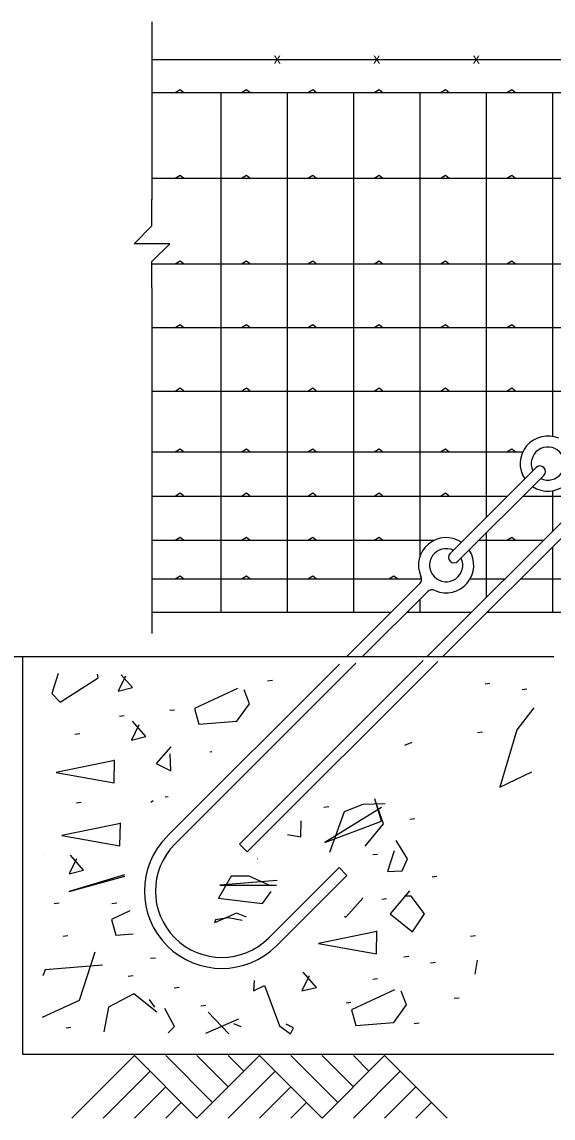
# Model space of a CAD drawing. Extents: x 1007 to 1035.5, y 1000.5 to 1021.5.
# Drawn here: x 1009.605 to 1011.106, y 1016.158 to 1019.257 of the extents above; entities that cross this region are included whole.
import ezdxf

# ---------------------------------------------------------------- set-up
doc = ezdxf.new("R2010")
doc.units = 0
doc.layers.add('Level 1', color=7, linetype='Continuous')

msp = doc.modelspace()

# ---------------------------------------------------------------- linework, layer by layer
at = {"layer": 'Level 1'}
for p, q in [((1009.9726, 1019.2572), (1009.9726, 1018.7551)), ((1012.1705, 1019.15), (1009.9726, 1019.15)), ((1011.9133, 1019.0563), (1009.9726, 1019.0563)), ((1010.1668, 1019.0563), (1010.1668, 1017.5875)), ((1010.3543, 1019.0563), (1010.3543, 1017.5875)), ((1010.5418, 1019.0563), (1010.5418, 1017.5875)), ((1010.7293, 1019.0563), (1010.7293, 1017.7441)), ((1010.9168, 1019.0563), (1010.9168, 1017.8559)), ((1011.1043, 1019.0563), (1011.1043, 1018.0853)), ((1011.8751, 1018.8141), (1009.9726, 1018.8141)), ((1012.0041, 1018.7166), (1010.75, 1017.4625)), ((1012.0262, 1018.6945), (1010.7942, 1017.4625)), ((1011.6328, 1018.5718), (1009.9726, 1018.5718)), ((1009.9726, 1018.5051), (1009.9726, 1017.5279)), ((1011.3758, 1018.3922), (1009.9726, 1018.3922)), ((1011.2553, 1018.2125), (1009.9726, 1018.2125)), ((1011.0203, 1018.0406), (1009.9726, 1018.0406)), ((1010.815, 1017.754), (1011.0581, 1017.9971)), ((1010.8371, 1017.732), (1011.0802, 1017.975)), ((1011.1043, 1017.9311), (1011.1043, 1017.8168)), ((1010.9766, 1017.9156), (1009.9726, 1017.9156)), ((1011.2031, 1017.9156), (1011.0208, 1017.9156)), ((1010.9168, 1017.8118), (1010.9168, 1017.6293)), ((1010.7688, 1017.7906), (1009.9726, 1017.7906)), ((1011.0781, 1017.7906), (1010.8958, 1017.7906)), ((1011.1043, 1017.7727), (1011.1043, 1017.5875)), ((1010.7345, 1017.6813), (1009.9726, 1017.6813)), ((1010.5234, 1017.4625), (1010.729, 1017.6681)), ((1010.9688, 1017.6813), (1010.8713, 1017.6813)), ((1012.1705, 1017.6813), (1011.0129, 1017.6813)), ((1010.5678, 1017.4625), (1010.7513, 1017.6459)), ((1010.7293, 1017.6241), (1010.7293, 1017.5875)), ((1010.6483, 1017.5875), (1009.9726, 1017.5875)), ((1010.875, 1017.5875), (1010.6928, 1017.5875)), ((1012.1705, 1017.5875), (1010.9192, 1017.5875)), ((1008.4613, 1017.4625), (1009.608, 1017.4625)), ((1009.608, 1016.3375), (1009.608, 1017.4625)), ((1009.608, 1017.4625), (1011.108, 1017.4625)), ((1010.0152, 1016.9543), (1010.5022, 1017.4413)), ((1010.0373, 1016.9321), (1010.5488, 1017.4436)), ((1010.7388, 1017.4513), (1010.2197, 1016.9321)), ((1010.7801, 1017.4483), (1010.2418, 1016.91)), ((1010.2197, 1016.9321), (1010.2418, 1016.91)), ((1010.3024, 1016.667), (1010.5013, 1016.8658)), ((1010.5013, 1016.8658), (1010.5233, 1016.8438)), ((1010.3245, 1016.6448), (1010.5233, 1016.8438)), ((1011.108, 1016.3375), (1009.608, 1016.3375)), ((1009.7462, 1016.1575), (1009.9229, 1016.3343)), ((1009.9229, 1016.3343), (1010.0998, 1016.1575)), ((1010.0114, 1016.3343), (1010.1439, 1016.2018)), ((1010.0997, 1016.3343), (1010.1881, 1016.2459)), ((1010.0998, 1016.1575), (1010.2765, 1016.3343)), ((1010.1881, 1016.3343), (1010.2323, 1016.2902)), ((1010.2765, 1016.3343), (1010.4533, 1016.1575)), ((1010.365, 1016.3343), (1010.4976, 1016.2018)), ((1010.4533, 1016.1575), (1010.6302, 1016.3343)), ((1010.4533, 1016.3343), (1010.5418, 1016.2459)), ((1010.5418, 1016.3343), (1010.5859, 1016.2902)), ((1010.6302, 1016.3343), (1010.8069, 1016.1575)), ((1009.8346, 1016.1575), (1009.9672, 1016.2902)), ((1010.1882, 1016.1575), (1010.3208, 1016.2902)), ((1010.5418, 1016.1575), (1010.6743, 1016.2902)), ((1009.9229, 1016.1575), (1010.0113, 1016.246)), ((1010.2765, 1016.1575), (1010.3649, 1016.246)), ((1010.6301, 1016.1575), (1010.7185, 1016.246)), ((1010.0113, 1016.1575), (1010.0555, 1016.2018)), ((1010.3649, 1016.1575), (1010.4092, 1016.2018)), ((1010.7185, 1016.1575), (1010.7628, 1016.2018))]:
    msp.add_line(p, q, dxfattribs=at)
for points in [[(1010.062, 1019.0575), (1010.052, 1019.0649), (1010.0383, 1019.0563)], [(1010.2495, 1019.0575), (1010.2395, 1019.0649), (1010.2258, 1019.0563)], [(1010.437, 1019.0575), (1010.427, 1019.0649), (1010.4133, 1019.0563)], [(1010.6245, 1019.0575), (1010.6145, 1019.0649), (1010.6008, 1019.0563)], [(1010.812, 1019.0575), (1010.802, 1019.0649), (1010.7883, 1019.0563)], [(1010.9995, 1019.0575), (1010.9895, 1019.0649), (1010.9758, 1019.0563)], [(1010.062, 1018.8153), (1010.052, 1018.8228), (1010.0383, 1018.8141)], [(1010.2495, 1018.8153), (1010.2395, 1018.8228), (1010.2258, 1018.8141)], [(1010.437, 1018.8153), (1010.427, 1018.8228), (1010.4133, 1018.8141)], [(1010.6245, 1018.8153), (1010.6145, 1018.8228), (1010.6008, 1018.8141)], [(1010.812, 1018.8153), (1010.802, 1018.8228), (1010.7883, 1018.8141)], [(1010.9995, 1018.8153), (1010.9895, 1018.8228), (1010.9758, 1018.8141)], [(1009.9726, 1018.5051), (1009.9726, 1018.5801), (1010.0226, 1018.6301), (1009.9226, 1018.6301), (1009.9726, 1018.6801), (1009.9726, 1018.7551)], [(1010.062, 1018.5731), (1010.052, 1018.5806), (1010.0383, 1018.5718)], [(1010.2495, 1018.5731), (1010.2395, 1018.5806), (1010.2258, 1018.5718)], [(1010.437, 1018.5731), (1010.427, 1018.5806), (1010.4133, 1018.5718)], [(1010.6245, 1018.5731), (1010.6145, 1018.5806), (1010.6008, 1018.5718)], [(1010.812, 1018.5731), (1010.802, 1018.5806), (1010.7883, 1018.5718)], [(1010.9995, 1018.5731), (1010.9895, 1018.5806), (1010.9758, 1018.5718)], [(1010.062, 1018.3934), (1010.052, 1018.4008), (1010.0383, 1018.3922)], [(1010.2495, 1018.3934), (1010.2395, 1018.4008), (1010.2258, 1018.3922)], [(1010.437, 1018.3934), (1010.427, 1018.4008), (1010.4133, 1018.3922)], [(1010.6245, 1018.3934), (1010.6145, 1018.4008), (1010.6008, 1018.3922)], [(1010.812, 1018.3934), (1010.802, 1018.4008), (1010.7883, 1018.3922)], [(1010.9995, 1018.3934), (1010.9895, 1018.4008), (1010.9758, 1018.3922)], [(1010.062, 1018.2138), (1010.052, 1018.2212), (1010.0383, 1018.2125)], [(1010.2495, 1018.2138), (1010.2395, 1018.2212), (1010.2258, 1018.2125)], [(1010.437, 1018.2138), (1010.427, 1018.2212), (1010.4133, 1018.2125)], [(1010.6245, 1018.2138), (1010.6145, 1018.2212), (1010.6008, 1018.2125)], [(1010.812, 1018.2138), (1010.802, 1018.2212), (1010.7883, 1018.2125)], [(1010.9995, 1018.2138), (1010.9895, 1018.2212), (1010.9758, 1018.2125)], [(1010.062, 1018.0418), (1010.052, 1018.0493), (1010.0383, 1018.0406)], [(1010.2495, 1018.0418), (1010.2395, 1018.0493), (1010.2258, 1018.0406)], [(1010.437, 1018.0418), (1010.427, 1018.0493), (1010.4133, 1018.0406)], [(1010.6245, 1018.0418), (1010.6145, 1018.0493), (1010.6008, 1018.0406)], [(1010.812, 1018.0418), (1010.802, 1018.0493), (1010.7883, 1018.0406)], [(1010.9995, 1018.0418), (1010.9895, 1018.0493), (1010.9758, 1018.0406)], [(1010.062, 1017.9168), (1010.052, 1017.9243), (1010.0383, 1017.9156)], [(1010.2495, 1017.9168), (1010.2395, 1017.9243), (1010.2258, 1017.9156)], [(1010.437, 1017.9168), (1010.427, 1017.9243), (1010.4133, 1017.9156)], [(1010.6245, 1017.9168), (1010.6145, 1017.9243), (1010.6008, 1017.9156)], [(1010.812, 1017.9168), (1010.802, 1017.9243), (1010.7883, 1017.9156)], [(1010.062, 1017.7918), (1010.052, 1017.7993), (1010.0383, 1017.7906)], [(1010.2495, 1017.7918), (1010.2395, 1017.7993), (1010.2258, 1017.7906)], [(1010.437, 1017.7918), (1010.427, 1017.7993), (1010.4133, 1017.7906)], [(1010.6245, 1017.7918), (1010.6145, 1017.7993), (1010.6008, 1017.7906)], [(1010.9995, 1017.7918), (1010.9895, 1017.7993), (1010.9758, 1017.7906)], [(1010.062, 1017.6825), (1010.052, 1017.6899), (1010.0383, 1017.6813)], [(1010.2495, 1017.6825), (1010.2395, 1017.6899), (1010.2258, 1017.6813)], [(1010.437, 1017.6825), (1010.427, 1017.6899), (1010.4133, 1017.6813)], [(1010.6674, 1017.6813), (1010.6558, 1017.69), (1010.6421, 1017.6813)], [(1009.7074, 1017.4143), (1009.6895, 1017.3579)], [(1009.8209, 1017.4023), (1009.8188, 1017.4124)], [(1009.8973, 1017.4075), (1009.8768, 1017.3648)], [(1009.9178, 1017.3751), (1009.8859, 1017.4113)], [(1009.7134, 1017.334), (1009.8209, 1017.4023)], [(1009.8768, 1017.3648), (1009.9178, 1017.3751)], [(1010.313, 1017.3951), (1010.2993, 1017.3933)], [(1010.9275, 1017.3867), (1010.9138, 1017.3849)], [(1009.6895, 1017.3579), (1009.7134, 1017.334)], [(1010.2141, 1017.3719), (1010.0929, 1017.3156)], [(1010.2483, 1017.3293), (1010.2329, 1017.3685)], [(1011.0322, 1017.3699), (1011.0185, 1017.3683)], [(1010.0366, 1017.3113), (1010.0229, 1017.3096)], [(1010.0929, 1017.3156), (1010.1048, 1017.2713)], [(1010.2124, 1017.2798), (1010.2483, 1017.3293)], [(1011.052, 1017.3179), (1011.0033, 1017.2554)], [(1009.8942, 1017.2945), (1009.8805, 1017.2928)], [(1010.1048, 1017.2713), (1010.2124, 1017.2798)], [(1009.935, 1017.2693), (1009.9145, 1017.2266), (1009.9555, 1017.2368), (1009.9179, 1017.2795)], [(1011.0033, 1017.2554), (1010.9556, 1017.0933)], [(1009.7685, 1017.2443), (1009.7548, 1017.2426)], [(1010.7068, 1017.2196), (1010.6864, 1017.2111)], [(1010.9066, 1017.2484), (1010.8929, 1017.2468)], [(1010.0258, 1017.2077), (1009.9848, 1017.1598), (1010.0258, 1017.1394), (1010.0241, 1017.1872)], [(1010.1421, 1017.193), (1010.136, 1017.1923)], [(1009.867, 1017.1684), (1009.7014, 1017.1343), (1009.8653, 1017.1053), (1009.867, 1017.1701)], [(1010.9556, 1017.0933), (1011.0459, 1017.137)], [(1010.018, 1017.0658), (1010.0103, 1017.0649)], [(1009.7727, 1017.0498), (1009.759, 1017.0481)], [(1009.9763, 1017.0547), (1009.9694, 1017.0496)], [(1010.4722, 1017.0373), (1010.4585, 1017.0356)], [(1010.6215, 1017.0359), (1010.4611, 1016.9369)], [(1010.5686, 1017.0444), (1010.5157, 1017.0239)], [(1010.6318, 1017.0462), (1010.5686, 1017.0444)], [(1010.6215, 1016.9967), (1010.6028, 1017.0598)], [(1010.6267, 1016.9898), (1010.6062, 1017.0478)], [(1010.5157, 1017.0239), (1010.4743, 1016.9084)], [(1010.7151, 1017.0038), (1010.7014, 1017.0021)], [(1009.8838, 1016.9908), (1009.7182, 1016.9566)], [(1009.8821, 1016.9276), (1009.8838, 1016.9924)], [(1010.3931, 1016.9527), (1010.3943, 1016.9976)], [(1010.4611, 1016.9369), (1010.6215, 1016.9967)], [(1010.5751, 1016.9261), (1010.6267, 1016.9898)], [(1009.7182, 1016.9566), (1009.8821, 1016.9276)], [(1010.356, 1016.9593), (1010.3931, 1016.9527)], [(1010.6573, 1016.913), (1010.6386, 1016.8549), (1010.6796, 1016.8567), (1010.6949, 1016.8908), (1010.6625, 1016.942)], [(1009.6679, 1016.899), (1009.6679, 1016.899)], [(1009.7591, 1016.8905), (1009.7386, 1016.8478), (1009.7795, 1016.8581), (1009.742, 1016.9008)], [(1010.2711, 1016.8907), (1010.27, 1016.8906)], [(1010.6104, 1016.9033), (1010.5968, 1016.9015)], [(1009.895, 1016.8452), (1009.739, 1016.7986)], [(1009.739, 1016.7986), (1009.8955, 1016.8419)], [(1010.1965, 1016.8413), (1010.1606, 1016.7798)], [(1010.3262, 1016.8293), (1010.164, 1016.8157), (1010.3245, 1016.8157)], [(1010.2477, 1016.8413), (1010.1965, 1016.8413)], [(1010.3074, 1016.814), (1010.2477, 1016.8413)], [(1010.7779, 1016.8404), (1010.7643, 1016.8387)], [(1010.2853, 1016.7645), (1010.3092, 1016.7986)], [(1010.7001, 1016.8003), (1010.6454, 1016.7354), (1010.7086, 1016.6843), (1010.7428, 1016.7354), (1010.7052, 1016.785), (1010.6864, 1016.785)], [(1009.7098, 1016.765), (1009.6962, 1016.7633)], [(1009.8732, 1016.765), (1009.8595, 1016.7633)], [(1010.1606, 1016.7798), (1010.2289, 1016.7713)], [(1010.2289, 1016.7713), (1010.2853, 1016.7645)], [(1010.5208, 1016.7253), (1010.5686, 1016.7798)], [(1010.5686, 1016.7798), (1010.5675, 1016.7805)], [(1010.6355, 1016.7776), (1010.6218, 1016.7758)], [(1009.9103, 1016.7433), (1009.8583, 1016.7191)], [(1010.2118, 1016.7372), (1010.1493, 1016.7093)], [(1010.1879, 1016.7235), (1010.1521, 1016.7184)], [(1010.2279, 1016.716), (1010.1879, 1016.7235)], [(1010.2399, 1016.7254), (1010.2118, 1016.7372)], [(1010.5169, 1016.7288), (1010.5208, 1016.7253)], [(1009.8583, 1016.7191), (1009.8703, 1016.6747)], [(1010.1521, 1016.7184), (1010.1493, 1016.7092)], [(1009.735, 1016.6728), (1009.7213, 1016.6712)], [(1009.8703, 1016.6747), (1009.9198, 1016.6787)], [(1010.6084, 1016.685), (1010.4428, 1016.6508)], [(1010.6068, 1016.6218), (1010.6084, 1016.6867)], [(1010.8868, 1016.6728), (1010.8732, 1016.6712)], [(1010.4428, 1016.6508), (1010.6068, 1016.6218)], [(1009.768, 1016.4913), (1009.8124, 1016.6279)], [(1009.9821, 1016.61), (1009.9684, 1016.6083)], [(1010.6983, 1016.6143), (1010.6847, 1016.6125)], [(1010.8861, 1016.5648), (1010.8929, 1016.604)], [(1009.6708, 1016.5767), (1009.664, 1016.5599)], [(1009.8328, 1016.5903), (1009.6708, 1016.5767)], [(1010.4167, 1016.5597), (1010.3962, 1016.517), (1010.4372, 1016.5272), (1010.3996, 1016.5698)], [(1010.7738, 1016.5974), (1010.7601, 1016.5958)], [(1009.9193, 1016.5598), (1009.9056, 1016.5581)], [(1010.2611, 1016.5467), (1010.2597, 1016.517)], [(1010.6104, 1016.5513), (1010.5968, 1016.5497)], [(1009.9217, 1016.5084), (1009.8499, 1016.4708)], [(1009.9865, 1016.4573), (1009.9217, 1016.5084)], [(1010.0491, 1016.5263), (1010.0354, 1016.5245)], [(1010.2597, 1016.517), (1010.2903, 1016.5323)], [(1010.2903, 1016.5323), (1010.333, 1016.4179)], [(1010.6581, 1016.5199), (1010.5369, 1016.4636), (1010.5488, 1016.4192), (1010.6564, 1016.4277), (1010.6923, 1016.4773), (1010.6769, 1016.5165)], [(1009.6627, 1016.4426), (1009.768, 1016.4913)], [(1009.9643, 1016.4931), (1009.9797, 1016.4708)], [(1010.1245, 1016.476), (1010.1108, 1016.4743)], [(1010.535, 1016.4843), (1010.5213, 1016.4827)], [(1010.8408, 1016.4969), (1010.8271, 1016.4953)], [(1009.8499, 1016.4708), (1009.8366, 1016.4018)], [(1010.036, 1016.4163), (1010.0087, 1016.4674)], [(1010.19, 1016.3958), (1010.1316, 1016.4573)], [(1009.7433, 1016.4132), (1009.7297, 1016.4114)], [(1010.0185, 1016.3988), (1010.036, 1016.4163)], [(1010.2169, 1016.4368), (1010.124, 1016.3969)], [(1010.2033, 1016.4248), (1010.2238, 1016.4163)], [(1010.333, 1016.4179), (1010.3638, 1016.3958)], [(1010.3723, 1016.4128), (1010.3518, 1016.4231)], [(1010.3638, 1016.3958), (1010.3723, 1016.4128)], [(1010.7277, 1016.4258), (1010.714, 1016.424)]]:
    msp.add_lwpolyline(points, dxfattribs=at)
for centre, radius, start, end in [((1011.0913, 1018.0082), 0.0781, 66.4171, 213.4274), ((1011.0913, 1018.0082), 0.0469, 244.3839, 205.4721), ((1011.0913, 1018.0082), 0.0781, 236.4879, 23.7514), ((1011.0692, 1017.986), 0.0156, 315, 135), ((1010.804, 1017.7208), 0.0781, 56.4879, 203.7514), ((1010.804, 1017.7208), 0.0469, 64.3839, 25.4721), ((1010.804, 1017.7208), 0.0781, 246.4171, 33.4274), ((1010.8261, 1017.743), 0.0156, 135, 315), ((1010.7165, 1017.6808), 0.018, 314.6264, 28.041), ((1010.764, 1017.6332), 0.018, 61.6264, 135.041), ((1010.1699, 1016.7995), 0.2187, 135, 315), ((1010.1699, 1016.7995), 0.1875, 135, 315)]:
    msp.add_arc(centre, radius, start, end, dxfattribs=at)

# ---------------------------------------------------------------- texts
for p in [(1010.3166, 1019.139), (1010.5978, 1019.139), (1010.8791, 1019.139)]:
    msp.add_text('x', height=0.03, dxfattribs=at).set_placement(p)

doc.saveas('drawing.dxf')
